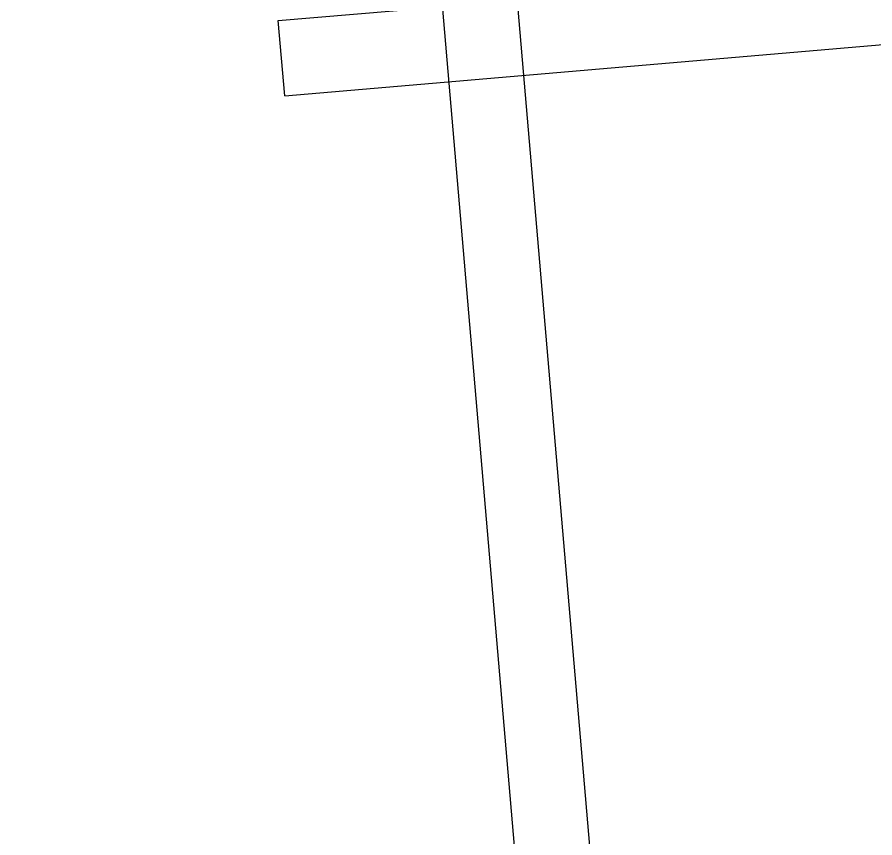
# Model space of a CAD drawing. Header units: millimetres. Extents: x 238021 to 250605, y -32596 to -9848.
# Drawn here: x 238318 to 239838, y -24639 to -23184 of the extents above; entities that cross this region are included whole.
import ezdxf

# ---------------------------------------------------------------- set-up
doc = ezdxf.new("R2010")
doc.units = ezdxf.units.MM
doc.header["$MEASUREMENT"] = 0
doc.layers.add('Plan-S-BEAM', color=12, linetype='Continuous')

# ---------------------------------------------------------------- blocks, each defined once
blk = doc.blocks.new('*U122')
at = {"layer": 'Plan-S-BEAM', "color": 0, "linetype": 'ByBlock', "lineweight": -2}
for p, q in [((238450.4, -14363.2), (239967.7, -32070.3)), ((238317.9, -14374.5), (239835.2, -32081.7))]:
    blk.add_line(p, q, dxfattribs=at)
blk = doc.blocks.new('*U379')
at = {"layer": 'Plan-S-BEAM', "color": 0, "linetype": 'ByBlock', "lineweight": -2}
for p, q in [((238780.6, -23189.9), (240782.9, -23018.3)), ((238792.1, -23323.4), (240794.3, -23151.8)), ((238792.1, -23323.4), (238780.6, -23189.9))]:
    blk.add_line(p, q, dxfattribs=at)

msp = doc.modelspace()

# ---------------------------------------------------------------- block references
at = {"layer": 'Plan-S-BEAM'}
for name in ['*U122', '*U379']:
    msp.add_blockref(name, (0, 0), dxfattribs=at)

doc.saveas('drawing.dxf')
